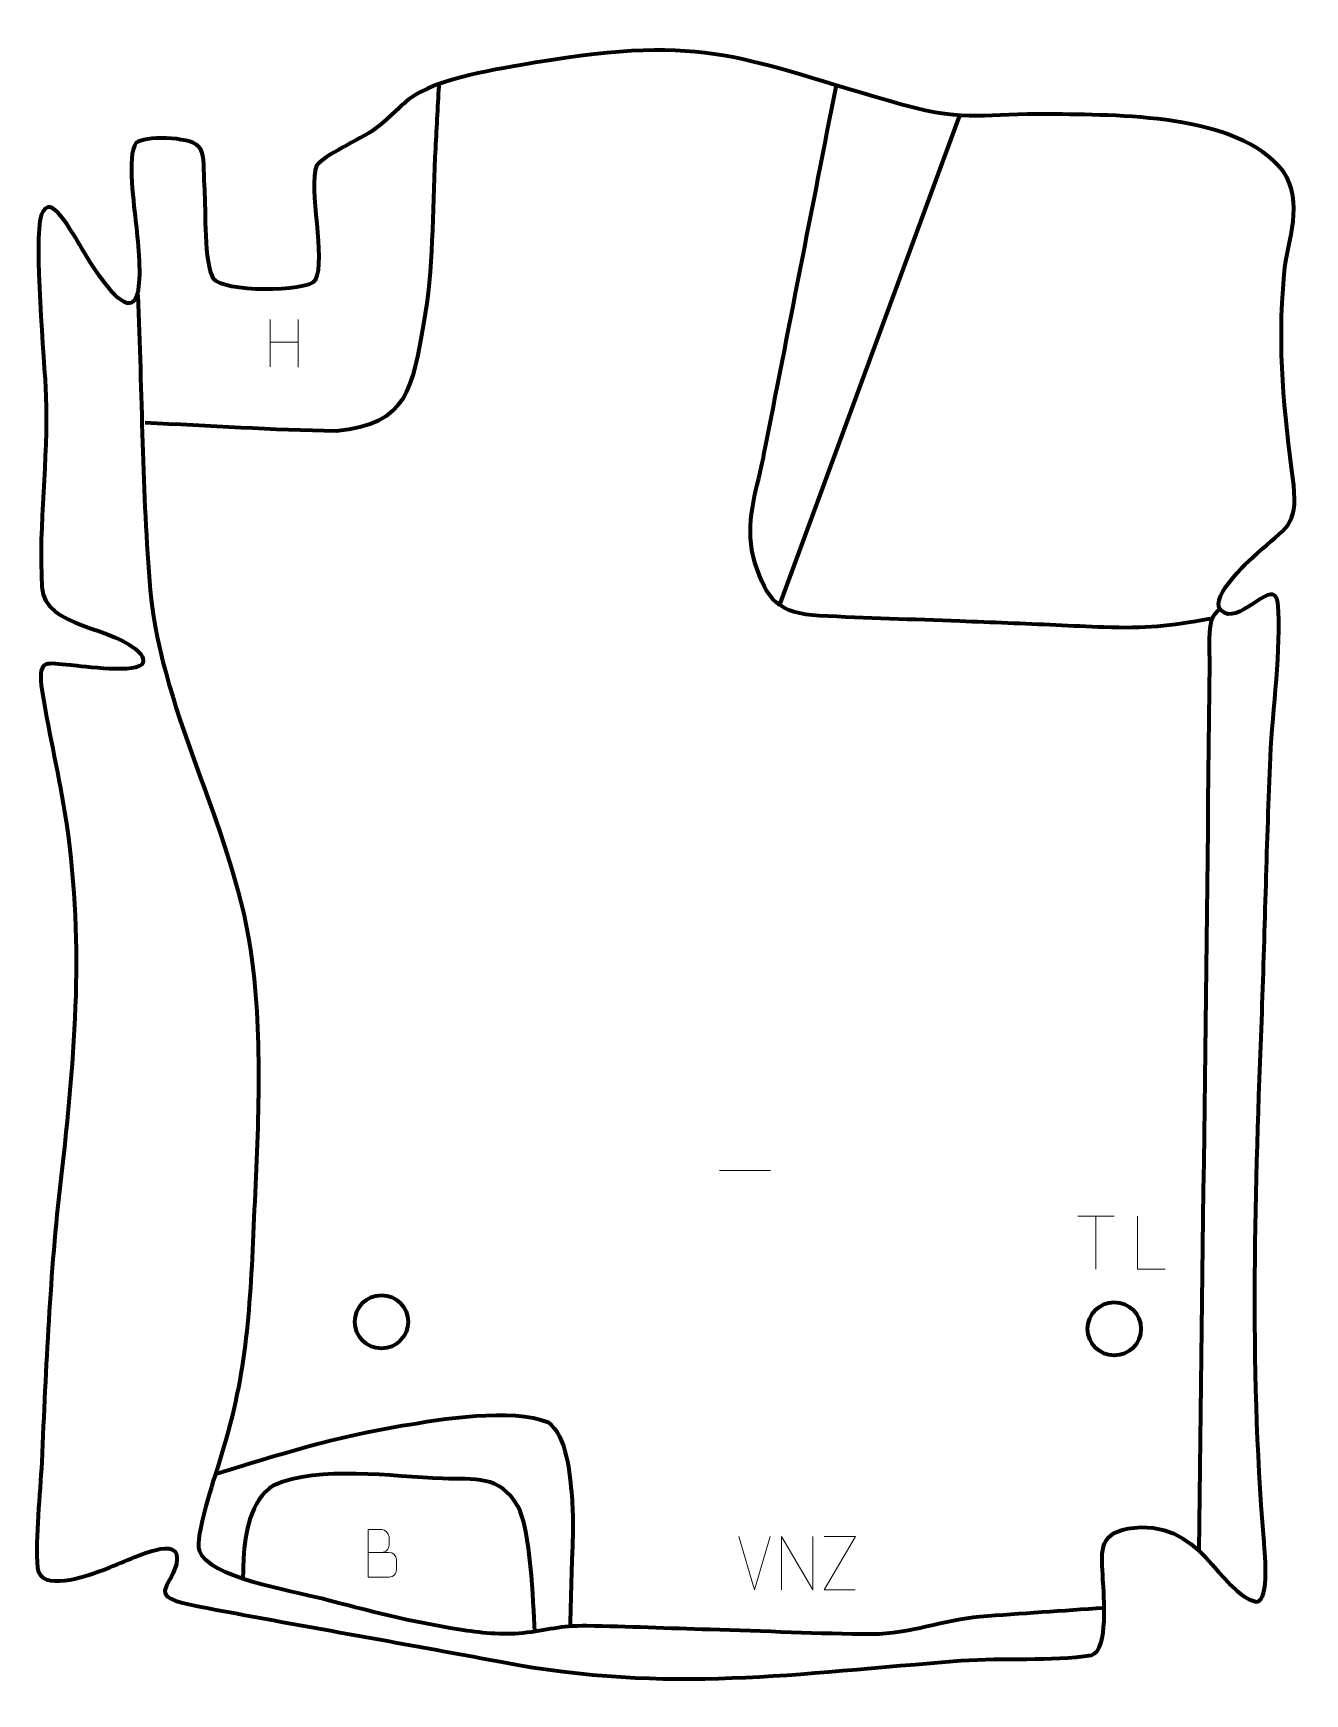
# Model space of a CAD drawing. Header units: millimetres. Extents: x -573 to 24, y 226 to 1005.
import ezdxf

# ---------------------------------------------------------------- set-up
doc = ezdxf.new("R2010")
doc.units = ezdxf.units.MM
doc.header["$MEASUREMENT"] = 0
doc.layers.add('layer 1', color=7, linetype='Continuous')
doc.layers.add('layer 2', color=7, linetype='Continuous')

msp = doc.modelspace()

# ---------------------------------------------------------------- linework, layer by layer
at = {"layer": 'layer 1', "color": 142, "lineweight": 200}
for centre in [(-409.5011, 400.7092), (-65.8072, 397.4021)]:
    msp.add_ellipse(centre, major_axis=(0, 12.5), ratio=1, dxfattribs=at)
at = {"layer": 'layer 1', "color": 142, "lineweight": 158}
for points, knots in [([(-520.3469, 822.489), (-490.7197, 821.2178), (-460.3496, 819.0861), (-430.7911, 818.6299), (-430.7911, 818.6299), (-396.7455, 821.8095), (-394.8886, 839.1602), (-389.5823, 868.8564), (-389.5823, 868.8564), (-385.0031, 894.4832), (-385.5363, 921.1064), (-384.25, 947.066), (-384.25, 947.066), (-383.6934, 957.5769), (-383.1285, 968.0874), (-382.5931, 978.5994), (-382.5931, 978.5994), (-382.5931, 978.5994), (-382.5166, 980.1011), (-382.5166, 980.1011), (-382.5166, 980.1011), (-382.5166, 980.1011), (-382.441, 981.6057), (-382.441, 981.6057)], [0, 0, 0, 0, 0.14285714, 0.14285714, 0.14285714, 0.14285714, 0.28571429, 0.28571429, 0.28571429, 0.28571429, 0.42857143, 0.42857143, 0.42857143, 0.42857143, 0.57142857, 0.57142857, 0.57142857, 0.57142857, 0.71428571, 0.71428571, 0.71428571, 0.71428571, 1, 1, 1, 1]), ([(-20.7824, 730.4471), (-40.3472, 727.004), (-50.6506, 725.7417), (-70.6841, 726.4763), (-70.6841, 726.4763), (-85.6987, 727.0651), (-100.7107, 727.8234), (-115.7262, 728.433), (-115.7262, 728.433), (-123.2146, 728.7273), (-130.7031, 729.0217), (-138.1915, 729.316), (-138.1915, 729.316), (-160.1071, 730.1708), (-182.2771, 730.6852), (-204.1477, 731.8694), (-204.1477, 731.8694), (-222.987, 732.8894), (-228.9392, 739.2474), (-234.336, 756.9243), (-234.336, 756.9243), (-239.1887, 772.819), (-234.7292, 786.5641), (-231.245, 802.0819), (-231.245, 802.0819), (-230.8478, 803.8769), (-230.4717, 805.6604), (-230.1084, 807.4624), (-230.1084, 807.4624), (-218.7795, 865.21), (-207.4659, 922.9605), (-196.1555, 980.7117)], [0, 0, 0, 0, 0.11111111, 0.11111111, 0.11111111, 0.11111111, 0.22222222, 0.22222222, 0.22222222, 0.22222222, 0.33333333, 0.33333333, 0.33333333, 0.33333333, 0.44444444, 0.44444444, 0.44444444, 0.44444444, 0.55555556, 0.55555556, 0.55555556, 0.55555556, 0.66666667, 0.66666667, 0.66666667, 0.66666667, 0.77777778, 0.77777778, 0.77777778, 0.77777778, 1, 1, 1, 1]), ([(-523.7541, 882.3852), (-521.8929, 836.6983), (-521.7583, 789.3299), (-517.9817, 743.9319), (-517.9817, 743.9319), (-511.962, 682.3792), (-477.7642, 630.993), (-470.1289, 569.3672), (-470.1289, 569.3672), (-465.0509, 528.3825), (-467.6928, 486.7183), (-469.5037, 445.597), (-469.5037, 445.597), (-471.3404, 404.1133), (-472.9316, 374.9106), (-485.6402, 334.7266), (-485.6402, 334.7266), (-487.9316, 327.4812), (-497.1538, 299.5987), (-495.052, 293.4691), (-495.052, 293.4691), (-490.7555, 280.9383), (-452.1404, 274.8069), (-437.6777, 271.0151), (-437.6777, 271.0151), (-416.2552, 265.3446), (-395.0976, 260.0189), (-373.1897, 256.4922), (-373.1897, 256.4922), (-363.3127, 254.9541), (-353.2362, 253.874), (-343.2481, 254.8421), (-343.2481, 254.8421), (-331.8926, 256.0909), (-325.3928, 258.3915), (-313.1952, 258.2033), (-313.1952, 258.2033), (-294.1709, 257.9098), (-274.6386, 257.0155), (-255.541, 256.4984), (-255.541, 256.4984), (-230.3385, 255.8049), (-204.3133, 254.3881), (-179.2107, 254.3236), (-179.2107, 254.3236), (-162.0046, 254.2795), (-145.3871, 261.1614), (-128.8035, 262.4806), (-128.8035, 262.4806), (-109.406, 264.0237), (-89.9129, 265.2886), (-70.4915, 266.5673)], [0, 0, 0, 0, 0.07142857, 0.07142857, 0.07142857, 0.07142857, 0.14285714, 0.14285714, 0.14285714, 0.14285714, 0.21428571, 0.21428571, 0.21428571, 0.21428571, 0.28571429, 0.28571429, 0.28571429, 0.28571429, 0.35714286, 0.35714286, 0.35714286, 0.35714286, 0.42857143, 0.42857143, 0.42857143, 0.42857143, 0.5, 0.5, 0.5, 0.5, 0.57142857, 0.57142857, 0.57142857, 0.57142857, 0.64285714, 0.64285714, 0.64285714, 0.64285714, 0.71428571, 0.71428571, 0.71428571, 0.71428571, 0.78571429, 0.78571429, 0.78571429, 0.78571429, 0.85714286, 0.85714286, 0.85714286, 0.85714286, 1, 1, 1, 1]), ([(-25.9962, 293.2276), (-24.3412, 432.018), (-22.3311, 570.8942), (-21.0351, 709.6774), (-21.0351, 709.6774), (-20.9915, 714.3438), (-21.8387, 727.7406), (-19.5437, 731.2337), (-19.5437, 731.2337), (-18.4913, 732.8357), (-17.6407, 733.7265), (-16.3285, 735.1179)], [0, 0, 0, 0, 0.25, 0.25, 0.25, 0.25, 0.5, 0.5, 0.5, 0.5, 1, 1, 1, 1]), ([(-487.6865, 329.2723), (-457.2608, 338.5527), (-431.4182, 346.7715), (-399.7462, 352.0202), (-399.7462, 352.0202), (-381.757, 355.0013), (-348.1308, 360.6053), (-331.3919, 353.5972), (-331.3919, 353.5972), (-322.5195, 347.2162), (-321.1417, 328.9814), (-320.2595, 318.8876), (-320.2595, 318.8876), (-319.425, 309.5156), (-319.7603, 300.597), (-320.1148, 291.2292), (-320.1148, 291.2292), (-320.228, 288.2327), (-320.3323, 285.241), (-320.4171, 282.2434), (-320.4171, 282.2434), (-320.6112, 274.262), (-320.8054, 266.2805), (-320.9995, 258.2991)], [0, 0, 0, 0, 0.14285714, 0.14285714, 0.14285714, 0.14285714, 0.28571429, 0.28571429, 0.28571429, 0.28571429, 0.42857143, 0.42857143, 0.42857143, 0.42857143, 0.57142857, 0.57142857, 0.57142857, 0.57142857, 0.71428571, 0.71428571, 0.71428571, 0.71428571, 1, 1, 1, 1]), ([(-337.5156, 255.6377), (-338.569, 269.8056), (-339.2789, 302.9318), (-345.6283, 314.2888), (-345.6283, 314.2888), (-353.8036, 328.9114), (-365.987, 326.6238), (-380.8131, 327.174), (-380.8131, 327.174), (-404.422, 328.0501), (-438.7258, 333.3713), (-460.1729, 323.9707), (-460.1729, 323.9707), (-470.9885, 316.7903), (-473.5975, 301.7284), (-474.2454, 289.7195), (-474.2454, 289.7195), (-474.2938, 287.7459), (-474.3275, 285.7741), (-474.3814, 283.8001), (-474.3814, 283.8001), (-474.3814, 283.8001), (-474.5119, 280.752), (-474.5119, 280.752)], [0, 0, 0, 0, 0.14285714, 0.14285714, 0.14285714, 0.14285714, 0.28571429, 0.28571429, 0.28571429, 0.28571429, 0.42857143, 0.42857143, 0.42857143, 0.42857143, 0.57142857, 0.57142857, 0.57142857, 0.57142857, 0.71428571, 0.71428571, 0.71428571, 0.71428571, 1, 1, 1, 1])]:
    msp.add_open_spline(points, degree=3, knots=knots, dxfattribs=at)
msp.add_open_spline([(-222.9085, 736.2985), (-222.9085, 736.2985), (-138.2805, 966.5421), (-138.2805, 966.5421)], degree=3, dxfattribs=at)
at = {"layer": 'layer 1', "color": 250, "lineweight": 9}
for points in [[(-461.6467, 870.8002), (-461.6467, 870.8002), (-461.6467, 848.6075), (-461.6467, 848.6075)], [(-448.531, 870.8002), (-448.531, 870.8002), (-448.531, 848.4499), (-448.531, 848.4499)], [(-461.6292, 860.1578), (-461.6292, 860.1578), (-448.531, 860.1578), (-448.531, 860.1578)], [(-250.9699, 471.6831), (-250.9699, 471.6831), (-226.9919, 471.6831), (-226.9919, 471.6831)], [(-82.8714, 450.2698), (-82.8714, 450.2698), (-65.8842, 450.2698), (-65.8842, 450.2698)], [(-74.3776, 425.3398), (-74.3776, 425.3398), (-74.3776, 450.2933), (-74.3776, 450.2933)], [(-234.5592, 275.0565), (-234.5592, 275.0565), (-241.881, 300.0101), (-241.881, 300.0101)], [(-227.2373, 300.0101), (-227.2373, 300.0101), (-234.5591, 275.0565), (-234.5591, 275.0565)]]:
    msp.add_open_spline(points, degree=3, dxfattribs=at)
for points, knots in [([(-41.8818, 425.3397), (-41.8818, 425.3397), (-54.8309, 425.3397), (-54.8309, 425.3397), (-54.8309, 425.3397), (-54.8309, 425.3397), (-54.8309, 450.2933), (-54.8309, 450.2933)], [0, 0, 0, 0, 0.33333333, 0.33333333, 0.33333333, 0.33333333, 1, 1, 1, 1]), ([(-415.7918, 292.5512), (-412.5328, 292.5516), (-409.2734, 292.5516), (-406.0137, 292.5512), (-406.0137, 292.5512), (-404.2444, 292.5357), (-402.5215, 290.9807), (-402.5215, 289.1449), (-402.5215, 289.1449), (-402.5218, 288.1341), (-402.5218, 285.4028), (-402.5215, 284.3917), (-402.5215, 284.3917), (-402.5056, 282.7276), (-403.8869, 280.9238), (-405.9663, 280.939), (-405.9663, 280.939), (-409.2263, 280.9393), (-412.486, 280.9393), (-415.7453, 280.939), (-415.7453, 280.939), (-415.7453, 288.3894), (-415.7453, 295.8395), (-415.7453, 303.2893), (-415.7453, 303.2893), (-413.6192, 303.2893), (-411.4928, 303.2893), (-409.3663, 303.2893), (-409.3663, 303.2893), (-407.8608, 303.3051), (-405.9828, 301.5939), (-405.9669, 299.8362), (-405.9669, 299.8362), (-405.9673, 297.9856), (-405.9673, 297.8549), (-405.9669, 296.004), (-405.9669, 296.004), (-405.9515, 294.1534), (-407.6124, 292.5357), (-409.4128, 292.5512)], [0, 0, 0, 0, 0.09090909, 0.09090909, 0.09090909, 0.09090909, 0.18181818, 0.18181818, 0.18181818, 0.18181818, 0.27272727, 0.27272727, 0.27272727, 0.27272727, 0.36363636, 0.36363636, 0.36363636, 0.36363636, 0.45454545, 0.45454545, 0.45454545, 0.45454545, 0.54545455, 0.54545455, 0.54545455, 0.54545455, 0.63636364, 0.63636364, 0.63636364, 0.63636364, 0.72727273, 0.72727273, 0.72727273, 0.72727273, 0.81818182, 0.81818182, 0.81818182, 0.81818182, 1, 1, 1, 1]), ([(-221.8866, 275.0566), (-221.8866, 275.0566), (-221.8866, 300.0101), (-221.8866, 300.0101), (-221.8866, 300.0101), (-221.8866, 300.0101), (-207.2318, 275.0566), (-207.2318, 275.0566), (-207.2318, 275.0566), (-207.2318, 275.0566), (-207.2318, 300.0101), (-207.2318, 300.0101)], [0, 0, 0, 0, 0.25, 0.25, 0.25, 0.25, 0.5, 0.5, 0.5, 0.5, 1, 1, 1, 1]), ([(-187.2618, 275.0546), (-187.2618, 275.0546), (-201.8808, 275.0546), (-201.8808, 275.0546), (-201.8808, 275.0546), (-201.8808, 275.0546), (-187.2375, 300.012), (-187.2375, 300.012), (-187.2375, 300.012), (-187.2375, 300.012), (-201.8808, 300.012), (-201.8808, 300.012)], [0, 0, 0, 0, 0.25, 0.25, 0.25, 0.25, 0.5, 0.5, 0.5, 0.5, 1, 1, 1, 1])]:
    msp.add_open_spline(points, degree=3, knots=knots, dxfattribs=at)
at = {"layer": 'layer 2', "color": 242, "lineweight": 158}
msp.add_open_spline([(-492.3858, 931.7322), (-491.7978, 922.4438), (-492.6956, 897.0491), (-488.2162, 889.9622), (-488.2162, 889.9622), (-484.2581, 883.7002), (-444.5269, 883.2401), (-440.6386, 889.3015), (-440.6386, 889.3015), (-435.359, 899.159), (-444.1387, 932.3663), (-439.9193, 942.9478), (-439.9193, 942.9478), (-437.0558, 947.653), (-419.2682, 955.3624), (-412.9495, 959.9426), (-412.9495, 959.9426), (-406.3472, 964.8467), (-402.6423, 969.0764), (-396.8004, 974.0303), (-396.8004, 974.0303), (-383.0669, 984.4437), (-354.7021, 988.2077), (-337.3953, 991.3366), (-337.3953, 991.3366), (-256.2292, 1005.1258), (-240.2802, 992.9098), (-165.1592, 971.5362), (-165.1592, 971.5362), (-133.9442, 962.8376), (-126.1387, 967.7871), (-96.2968, 967.1762), (-96.2968, 967.1762), (-64.3631, 966.5979), (-8.3777, 967.9127), (13.3973, 940.4055), (13.3973, 940.4055), (23.5559, 925.4048), (15.5018, 908.7769), (13.8793, 892.0951), (13.8793, 892.0951), (10.6293, 854.7599), (13.8131, 829.7921), (18.3468, 793.2063), (18.3468, 793.2063), (20.4553, 773.93), (14.5089, 773.2066), (1.0451, 760.9515), (1.0451, 760.9515), (-2.7772, 757.4724), (-24.3726, 738.1555), (-14.147, 733.1967), (-14.147, 733.1967), (-5.6128, 729.0583), (9.1213, 750.2223), (10.8574, 738.0884), (10.8574, 738.0884), (12.822, 715.6994), (8.4394, 688.6244), (7.4471, 665.5249), (7.4471, 665.5249), (5.7386, 625.7538), (4.9189, 585.6824), (3.4929, 545.8377), (3.4929, 545.8377), (0.3324, 462.2054), (-2.5572, 382.7143), (4.3438, 299), (4.3438, 299), (4.7264, 294.3593), (7.3805, 270.0931), (0.8952, 269.3056), (0.8952, 269.3056), (-17.0553, 273.4006), (-24.5001, 309.3598), (-59.4197, 303.799), (-59.4197, 303.799), (-74.0076, 300.8503), (-71.5248, 291.9372), (-71.089, 279.7121), (-71.089, 279.7121), (-70.7484, 272.7748), (-68.2987, 246.7945), (-76.4586, 244.3496), (-76.4586, 244.3496), (-95.9092, 241.3768), (-117.4825, 243.2433), (-137.6447, 241.7863), (-137.6447, 241.7863), (-215.6587, 235.8181), (-274.1816, 226.222), (-353.0969, 241.1478), (-353.0969, 241.1478), (-400.637, 250.1323), (-448.3783, 258.3221), (-495.8715, 267.3332), (-495.8715, 267.3332), (-520.226, 271.9541), (-508.7059, 275.3854), (-505.7133, 286.9945), (-505.7133, 286.9945), (-504.1978, 295.0365), (-509.0232, 295.2609), (-515.5667, 293.6396), (-515.5667, 293.6396), (-523.0326, 291.7898), (-533.7655, 286.4882), (-541.7635, 283.6835), (-541.7635, 283.6835), (-547.9571, 281.5116), (-569.4158, 273.7746), (-570.8013, 285.2298), (-570.8013, 285.2298), (-571.9929, 299.8355), (-569.5746, 319.6801), (-568.8735, 334.9309), (-568.8735, 334.9309), (-566.8256, 379.9417), (-565.1531, 422.8175), (-559.9091, 467.7083), (-559.9091, 467.7083), (-553.1974, 526.0302), (-548.6172, 581.5523), (-558.1396, 639.9289), (-558.1396, 639.9289), (-561.3919, 659.6423), (-566.1291, 679.5418), (-569.0756, 699.1135), (-569.0756, 699.1135), (-570.3568, 711.7456), (-566.6418, 709.6451), (-555.233, 708.6515), (-555.233, 708.6515), (-550.0649, 708.251), (-523.3095, 704.3198), (-521.4509, 709.8087), (-521.4509, 709.8087), (-521.0688, 710.9374), (-521.5272, 712.6049), (-522.2689, 713.7333), (-522.2689, 713.7333), (-534.432, 727.6308), (-567.3861, 725.3838), (-568.7524, 745.3197), (-568.7524, 745.3197), (-570.4949, 775.0777), (-565.8119, 804.6682), (-566.8723, 834.906), (-566.8723, 834.906), (-567.5383, 851.4964), (-572.8528, 907.8782), (-569.1406, 919.7469), (-569.1406, 919.7469), (-566.6417, 925.931), (-563.4897, 923.6593), (-559.9816, 919.4956), (-559.9816, 919.4956), (-555.2046, 913.826), (-548.8429, 901.7213), (-544.2904, 894.9316), (-544.2904, 894.9316), (-518.355, 856.2511), (-522.5913, 895.1457), (-524.6747, 915.9458), (-524.6747, 915.9458), (-525.3855, 923.0426), (-529.0758, 948.0246), (-524.6938, 953.4813), (-524.6938, 953.4813), (-521.1089, 957.1223), (-499.7065, 956.6533), (-495.4379, 952.1642), (-495.4379, 952.1642), (-492.4242, 948.9948), (-493.0138, 943.3981), (-492.617, 936.0272), (-492.617, 936.0272), (-492.617, 936.0272), (-492.3858, 931.7322), (-492.3858, 931.7322)], degree=3, knots=[0, 0, 0, 0, 0.02173913, 0.02173913, 0.02173913, 0.02173913, 0.04347826, 0.04347826, 0.04347826, 0.04347826, 0.06521739, 0.06521739, 0.06521739, 0.06521739, 0.08695652, 0.08695652, 0.08695652, 0.08695652, 0.10869565, 0.10869565, 0.10869565, 0.10869565, 0.13043478, 0.13043478, 0.13043478, 0.13043478, 0.15217391, 0.15217391, 0.15217391, 0.15217391, 0.17391304, 0.17391304, 0.17391304, 0.17391304, 0.19565217, 0.19565217, 0.19565217, 0.19565217, 0.2173913, 0.2173913, 0.2173913, 0.2173913, 0.23913043, 0.23913043, 0.23913043, 0.23913043, 0.26086957, 0.26086957, 0.26086957, 0.26086957, 0.2826087, 0.2826087, 0.2826087, 0.2826087, 0.30434783, 0.30434783, 0.30434783, 0.30434783, 0.32608696, 0.32608696, 0.32608696, 0.32608696, 0.34782609, 0.34782609, 0.34782609, 0.34782609, 0.36956522, 0.36956522, 0.36956522, 0.36956522, 0.39130435, 0.39130435, 0.39130435, 0.39130435, 0.41304348, 0.41304348, 0.41304348, 0.41304348, 0.43478261, 0.43478261, 0.43478261, 0.43478261, 0.45652174, 0.45652174, 0.45652174, 0.45652174, 0.47826087, 0.47826087, 0.47826087, 0.47826087, 0.5, 0.5, 0.5, 0.5, 0.52173913, 0.52173913, 0.52173913, 0.52173913, 0.54347826, 0.54347826, 0.54347826, 0.54347826, 0.56521739, 0.56521739, 0.56521739, 0.56521739, 0.58695652, 0.58695652, 0.58695652, 0.58695652, 0.60869565, 0.60869565, 0.60869565, 0.60869565, 0.63043478, 0.63043478, 0.63043478, 0.63043478, 0.65217391, 0.65217391, 0.65217391, 0.65217391, 0.67391304, 0.67391304, 0.67391304, 0.67391304, 0.69565217, 0.69565217, 0.69565217, 0.69565217, 0.7173913, 0.7173913, 0.7173913, 0.7173913, 0.73913043, 0.73913043, 0.73913043, 0.73913043, 0.76086957, 0.76086957, 0.76086957, 0.76086957, 0.7826087, 0.7826087, 0.7826087, 0.7826087, 0.80434783, 0.80434783, 0.80434783, 0.80434783, 0.82608696, 0.82608696, 0.82608696, 0.82608696, 0.84782609, 0.84782609, 0.84782609, 0.84782609, 0.86956522, 0.86956522, 0.86956522, 0.86956522, 0.89130435, 0.89130435, 0.89130435, 0.89130435, 0.91304348, 0.91304348, 0.91304348, 0.91304348, 0.93478261, 0.93478261, 0.93478261, 0.93478261, 0.95652174, 0.95652174, 0.95652174, 0.95652174, 1, 1, 1, 1], dxfattribs=at)

doc.saveas('drawing.dxf')
